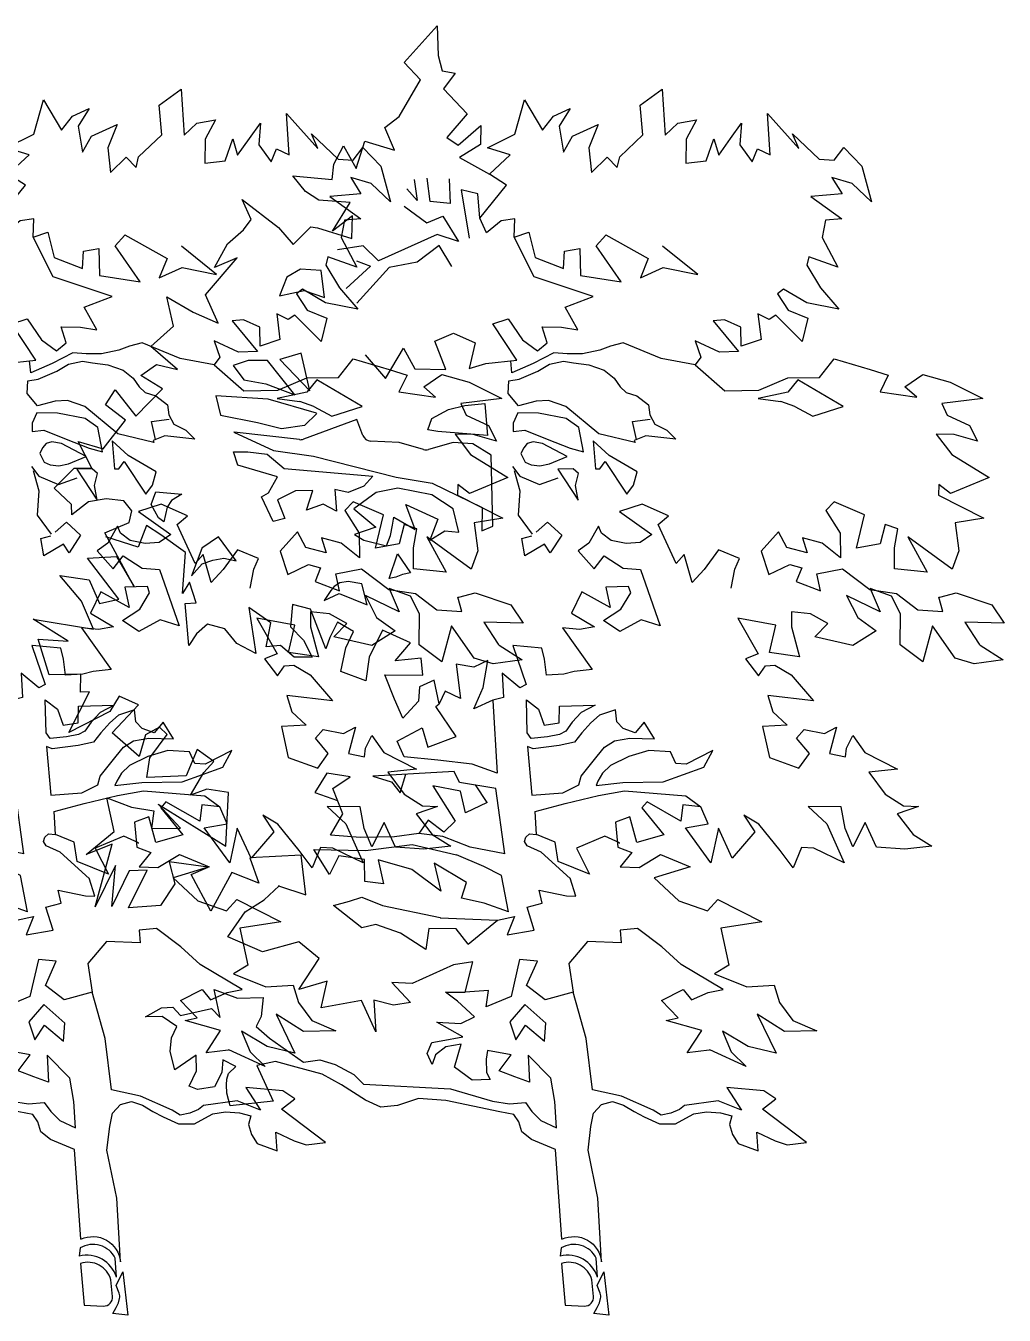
# Model space of a CAD drawing. Header units: millimetres. Extents: x 2055.9 to 2081.9, y 1477.4 to 1509.5.
# Drawn here: x 2059.845 to 2062.97, y 1480.421 to 1484.54 of the extents above; entities that cross this region are included whole.
import ezdxf

# ---------------------------------------------------------------- set-up
doc = ezdxf.new("R2010")
doc.units = ezdxf.units.MM

# ---------------------------------------------------------------- blocks, each defined once
blk = doc.blocks.new('E13')
at = {"color": 62, "true_color": 0xacc205}
for p, q in [((1.6763, 20.3202), (1.674, 20.2511)), ((1.7534, 20.2347), (1.6763, 20.3202)), ((1.674, 20.2511), (1.6645, 20.2158)), ((1.7151, 20.1948), (1.7534, 20.2347)), ((1.7534, 20.2347), (1.7534, 20.2347)), ((1.6645, 20.2158), (1.6348, 20.2097)), ((1.6348, 20.2097), (1.6613, 20.1735)), ((1.1534, 20.1726), (1.1463, 20.0659)), ((1.2047, 20.1354), (1.1534, 20.1726)), ((1.7647, 20.1096), (1.7151, 20.1948)), ((1.1983, 20.0668), (1.2047, 20.1354)), ((1.367, 20.1278), (1.3931, 20.0868)), ((1.4063, 20.1105), (1.367, 20.1278)), ((2.1297, 19.9168), (2.0451, 19.8513)), ((2.1083, 19.8702), (2.1297, 19.9168)), ((2.1262, 19.8461), (2.1083, 19.8702)), ((2.1635, 19.8138), (2.1262, 19.8461)), ((0.7822, 19.8285), (0.7455, 19.7593)), ((2.1934, 19.7584), (2.1635, 19.8138)), ((0.7455, 19.7593), (0.8128, 19.7834)), ((0.8128, 19.7834), (0.8178, 19.7641)), ((2.1412, 19.7806), (2.1934, 19.7584)), ((2.2143, 19.6951), (2.1412, 19.7806)), ((0.8178, 19.7641), (0.7854, 19.7116)), ((0.7854, 19.7116), (0.7429, 19.6618)), ((0.8179, 19.6761), (0.8715, 19.708)), ((0.8858, 19.6974), (0.861, 19.6595)), ((0.8715, 19.708), (0.8858, 19.6974)), ((2.1854, 19.6291), (2.2143, 19.6951)), ((0.7429, 19.6618), (0.8179, 19.6761)), ((0.861, 19.6595), (0.8152, 19.6411)), ((0.8152, 19.6411), (0.8281, 19.5862)), ((0.8281, 19.5862), (0.8896, 19.6479)), ((0.8896, 19.6479), (0.9048, 19.638)), ((0.9048, 19.638), (0.9316, 19.6511)), ((0.9316, 19.6511), (0.924, 19.5911)), ((0.9708, 19.6197), (1.009, 19.6368)), ((1.0353, 19.6348), (0.976, 19.5636)), ((0.9701, 19.5754), (0.9708, 19.6197)), ((0.924, 19.5911), (0.9701, 19.5754)), ((0.7538, 19.5464), (0.6704, 19.5214)), ((0.7884, 19.5029), (0.7538, 19.5464)), ((0.976, 19.5636), (1.0203, 19.5621)), ((1.9925, 19.5597), (2.0417, 19.5445)), ((0.7331, 19.4351), (0.8383, 19.4972)), ((0.7884, 19.5029), (0.7884, 19.5029)), ((0.8614, 19.5022), (0.7884, 19.5029)), ((0.8383, 19.4972), (0.8616, 19.4689)), ((0.9293, 19.4732), (0.8614, 19.5022)), ((2.0687, 19.4523), (2.1906, 19.4601)), ((2.1906, 19.4601), (2.1796, 19.4154)), ((2.3765, 19.4128), (2.3142, 19.4763)), ((2.4247, 19.4743), (2.3765, 19.4128)), ((2.4467, 19.4396), (2.4247, 19.4743)), ((2.4004, 19.4034), (2.4467, 19.4396)), ((2.1796, 19.4154), (2.0938, 19.3984)), ((2.4521, 19.3369), (2.4004, 19.4034)), ((2.0711, 19.3244), (2.0318, 19.2914)), ((2.0473, 19.272), (2.1393, 19.2991)), ((2.0318, 19.2914), (1.8258, 19.2738)), ((2.068, 19.2345), (2.0473, 19.272)), ((1.7676, 19.2453), (1.818, 19.2357)), ((1.9653, 19.2404), (2.0058, 19.2392)), ((2.0058, 19.2392), (2.047, 19.2182)), ((0.6836, 19.1839), (0.7541, 19.2137)), ((0.7541, 19.2137), (0.7734, 19.1941)), ((1.9105, 19.1924), (1.9409, 19.2082)), ((2.047, 19.2182), (2.0304, 19.1748)), ((2.047, 19.2182), (2.047, 19.2182)), ((2.0572, 19.1679), (2.0844, 19.2256)), ((2.0844, 19.2256), (2.068, 19.2345)), ((2.33, 19.2372), (2.2697, 19.2315)), ((2.2697, 19.2315), (2.2933, 19.2172)), ((2.2933, 19.2172), (2.3034, 19.2013)), ((2.3235, 19.177), (2.341, 19.2079)), ((2.341, 19.2079), (2.33, 19.2372)), ((2.3854, 19.1931), (2.4042, 19.2163)), ((2.4042, 19.2163), (2.4451, 19.2208)), ((0.7022, 19.1059), (0.6836, 19.1839)), ((0.7734, 19.1941), (0.7398, 19.1409)), ((2.3034, 19.2013), (2.3114, 19.1674)), ((2.3917, 19.1661), (2.3854, 19.1931)), ((2.0304, 19.1748), (2.0572, 19.1679)), ((2.3114, 19.1674), (2.3235, 19.177)), ((2.3186, 19.1376), (2.3513, 19.1586)), ((2.3513, 19.1586), (2.3713, 19.1089)), ((2.4486, 19.1417), (2.3917, 19.1661)), ((0.7398, 19.1409), (0.7393, 19.0841)), ((0.7393, 19.0841), (0.7816, 19.1177)), ((0.7816, 19.1177), (0.8273, 19.1304)), ((0.8273, 19.1304), (0.817, 19.0952)), ((0.8642, 19.1076), (0.8833, 19.144)), ((0.8833, 19.144), (0.9234, 19.0993)), ((2.1431, 19.0771), (2.1845, 19.1327)), ((2.1845, 19.1327), (2.2233, 19.1059)), ((0.647, 19.1166), (0.7022, 19.1059)), ((0.817, 19.0952), (0.8642, 19.1076)), ((0.9234, 19.0993), (0.906, 19.0448)), ((0.9741, 19.0821), (1.023, 19.1022)), ((1.023, 19.1022), (1.0558, 19.0569)), ((0.7346, 19.0579), (0.6711, 19.0098)), ((0.7943, 19.0466), (0.7346, 19.0579)), ((0.8574, 19.0683), (0.8295, 19.0602)), ((0.8295, 19.0602), (0.8422, 19.0289)), ((0.906, 19.0448), (0.8574, 19.0683)), ((0.9847, 19.0578), (0.9741, 19.0821)), ((0.9935, 19.0135), (0.9847, 19.0578)), ((1.2444, 19.0595), (1.2036, 19.057)), ((2.1974, 19.0787), (2.1723, 19.0833)), ((2.2225, 19.07), (2.1974, 19.0787)), ((1.0558, 19.0569), (1.0838, 19.0264)), ((1.8389, 18.9743), (1.851, 19.0237)), ((1.9707, 18.9642), (2.0122, 18.9753)), ((0.8089, 18.9537), (0.8528, 18.9579)), ((1.9353, 18.8721), (1.9707, 18.9642)), ((1.3854, 18.921), (1.3165, 18.8239)), ((1.7382, 18.8864), (1.803, 18.9156)), ((2.0169, 18.9238), (1.9869, 18.8928)), ((1.9869, 18.8928), (1.9668, 18.8527)), ((0.8346, 18.854), (0.9043, 18.8639)), ((1.4225, 18.8109), (1.4272, 18.8485)), ((1.9668, 18.8527), (2.0085, 18.8533)), ((2.5324, 18.6778), (2.4839, 18.7725)), ((2.4368, 18.7268), (2.5324, 18.6778)), ((0.7106, 18.6711), (0.683, 18.6315)), ((0.7254, 18.6415), (0.7106, 18.6711)), ((0.7489, 18.69), (0.7651, 18.629)), ((0.7762, 18.6755), (0.7489, 18.69)), ((0.8235, 18.6852), (0.7762, 18.6755)), ((0.8417, 18.6648), (0.8235, 18.6852)), ((0.9207, 18.6921), (0.9046, 18.6194)), ((0.7277, 18.6216), (0.7254, 18.6415)), ((0.8117, 18.6292), (0.8417, 18.6648)), ((0.8417, 18.6648), (0.8417, 18.6648)), ((2.2338, 18.6381), (2.2595, 18.5772)), ((0.683, 18.6315), (0.6069, 18.5929)), ((0.7651, 18.629), (0.7277, 18.6216)), ((0.8364, 18.5951), (0.8117, 18.6292)), ((0.9046, 18.6194), (0.8364, 18.5951)), ((0.6069, 18.5929), (0.6738, 18.5859)), ((0.6738, 18.5859), (0.6358, 18.5347)), ((2.2495, 18.5325), (2.2184, 18.5852)), ((2.2595, 18.5772), (2.3512, 18.5731)), ((0.6358, 18.5347), (0.5928, 18.5076)), ((0.6358, 18.5347), (0.6358, 18.5347)), ((2.1609, 18.5384), (2.2116, 18.5459)), ((2.1674, 18.4137), (2.1609, 18.5384)), ((2.2116, 18.5459), (2.2495, 18.5325)), ((0.5928, 18.5076), (0.5578, 18.5057)), ((0.5578, 18.5057), (0.6076, 18.4886)), ((0.6076, 18.4886), (0.5707, 18.4411)), ((0.7282, 18.4548), (0.7377, 18.5052)), ((0.7377, 18.5052), (0.8144, 18.5058)), ((0.7377, 18.5052), (0.7377, 18.5052)), ((0.8144, 18.5058), (0.7707, 18.4656)), ((1.201, 18.5028), (1.1497, 18.4404)), ((2.3245, 18.5116), (2.1674, 18.4137)), ((2.2729, 18.4559), (2.3245, 18.5116)), ((0.6556, 18.4111), (0.6819, 18.4686)), ((0.6819, 18.4686), (0.7106, 18.4125)), ((0.7707, 18.4656), (0.7305, 18.375)), ((0.8797, 18.4034), (0.9288, 18.4649)), ((0.9288, 18.4649), (0.9637, 18.486)), ((0.9637, 18.486), (0.938, 18.4471)), ((0.5707, 18.4411), (0.5269, 18.4141)), ((0.7106, 18.4125), (0.7282, 18.4548)), ((0.938, 18.4471), (0.991, 18.3862)), ((0.991, 18.3862), (1.0231, 18.4558)), ((1.2869, 18.4367), (1.353, 18.4089)), ((0.5269, 18.4141), (0.59, 18.4066)), ((0.59, 18.4066), (0.6556, 18.4111)), ((0.7305, 18.375), (0.8013, 18.4094)), ((0.8013, 18.4094), (0.8299, 18.411)), ((0.8299, 18.411), (0.849, 18.363)), ((0.849, 18.363), (0.8797, 18.4034)), ((1.2565, 18.4114), (1.2242, 18.3987)), ((1.683, 18.3741), (1.6675, 18.309)), ((2.2476, 18.348), (2.2083, 18.3651)), ((1.8515, 18.2237), (1.9169, 18.2756)), ((2.1626, 18.2029), (2.1226, 18.2609)), ((1.6695, 18.2471), (1.5362, 18.2414)), ((1.7615, 18.2117), (1.8189, 18.2319))]:
    blk.add_line(p, q, dxfattribs=at)
at = {"color": 84, "true_color": 0x2aaf18}
for p, q in [((1.6613, 20.1735), (1.6067, 20.1152)), ((1.4736, 20.1481), (1.4314, 20.0774)), ((1.496, 20.0687), (1.4736, 20.1481)), ((0.9092, 20.1163), (0.8358, 20.0347)), ((0.9029, 20.0201), (0.9092, 20.1163)), ((1.4314, 20.0774), (1.4063, 20.1105)), ((1.6067, 20.1152), (1.6537, 20.0604)), ((1.7976, 20.0835), (1.7647, 20.1096)), ((0.9692, 20.0938), (0.973, 20.0443)), ((0.9949, 20.0586), (0.9692, 20.0938)), ((1.074, 20.1018), (1.0979, 20.0564)), ((1.117, 20.0939), (1.074, 20.1018)), ((1.1463, 20.0659), (1.117, 20.0939)), ((1.3025, 20.0911), (1.324, 20.0364)), ((1.3621, 20.0638), (1.3025, 20.0911)), ((1.3931, 20.0868), (1.3828, 20.0262)), ((1.5751, 20.0881), (1.5756, 20.0445)), ((1.6277, 20.0424), (1.5751, 20.0881)), ((1.7757, 20.031), (1.7976, 20.0835)), ((0.8506, 20.0688), (0.7885, 20.0099)), ((0.8358, 20.0347), (0.8506, 20.0688)), ((1.0223, 20.0197), (0.9949, 20.0586)), ((1.0336, 20.0575), (1.0223, 20.0197)), ((1.0516, 20.0061), (1.0336, 20.0575)), ((1.0979, 20.0564), (1.0985, 20.0006)), ((1.2523, 20.0153), (1.1983, 20.0668)), ((1.3828, 20.0262), (1.3621, 20.0638)), ((1.5598, 20.0362), (1.496, 20.0687)), ((1.6537, 20.0604), (1.6277, 20.0424)), ((1.8445, 20.0523), (1.7757, 20.031)), ((1.8642, 19.9883), (1.8445, 20.0523)), ((0.7318, 20.037), (0.6895, 19.994)), ((0.7542, 20.008), (0.7318, 20.037)), ((0.9324, 20.0341), (0.9029, 20.0201)), ((0.9442, 20.0037), (0.9324, 20.0341)), ((0.9729, 20.0432), (0.9442, 20.0037)), ((0.973, 20.0443), (0.9729, 20.0432)), ((1.324, 20.0364), (1.3177, 19.9789)), ((1.5066, 20.0205), (1.5598, 20.0362)), ((1.5551, 19.9751), (1.5066, 20.0205)), ((1.5756, 20.0445), (1.6244, 20.0142)), ((1.8939, 20.0409), (1.8642, 19.9883)), ((1.9162, 19.9986), (1.8939, 20.0409)), ((0.6895, 19.994), (0.6672, 19.9112)), ((0.7885, 20.0099), (0.7542, 20.008)), ((1.0985, 20.0006), (1.0516, 20.0061)), ((1.258, 19.9911), (1.2523, 20.0153)), ((1.2815, 20.015), (1.258, 19.9911)), ((1.3177, 19.9789), (1.2815, 20.015)), ((1.6244, 20.0142), (1.5551, 19.9751)), ((1.9202, 19.9631), (1.9162, 19.9986)), ((0.7121, 19.9533), (0.7595, 19.9678)), ((0.7595, 19.9678), (0.7358, 19.9298)), ((0.7595, 19.9678), (0.7595, 19.9678)), ((1.5153, 19.9497), (1.5551, 19.9751)), ((2.0118, 19.9713), (1.9202, 19.9631)), ((1.9825, 19.9348), (2.0118, 19.9713)), ((0.6672, 19.9112), (0.7121, 19.9533)), ((0.7358, 19.9298), (0.8084, 19.9231)), ((1.5776, 19.8729), (1.5153, 19.9497)), ((1.9515, 19.9153), (1.9825, 19.9348)), ((0.8084, 19.9231), (0.7362, 19.8718)), ((1.8782, 19.9095), (1.9515, 19.9153)), ((1.9194, 19.843), (1.8782, 19.9095)), ((0.7362, 19.8718), (0.7738, 19.8681)), ((0.7738, 19.8681), (0.7822, 19.8285)), ((1.4961, 19.8716), (1.5279, 19.8673)), ((1.4976, 19.8287), (1.4961, 19.8716)), ((1.5279, 19.8673), (1.5618, 19.839)), ((1.8729, 19.8788), (1.9194, 19.843)), ((1.8745, 19.8256), (1.8729, 19.8788)), ((1.4634, 19.8408), (1.4486, 19.7821)), ((1.4976, 19.8287), (1.4634, 19.8408)), ((1.9541, 19.8506), (1.8745, 19.8256)), ((1.9695, 19.8532), (1.9541, 19.8506)), ((2.011, 19.8122), (1.9695, 19.8532)), ((1.9695, 19.8532), (1.9695, 19.8532)), ((2.0451, 19.8513), (2.011, 19.8122)), ((2.0451, 19.8513), (2.0451, 19.8513)), ((0.7822, 19.8285), (0.7822, 19.8285)), ((1.0711, 19.742), (1.1531, 19.8077)), ((1.2848, 19.8347), (1.1858, 19.7795)), ((1.2491, 19.7254), (1.3067, 19.8092)), ((1.2847, 19.8336), (1.2848, 19.8347)), ((1.3067, 19.8092), (1.2847, 19.8336)), ((1.4508, 19.7365), (1.4976, 19.8287)), ((1.1858, 19.7795), (1.2043, 19.7345)), ((1.3449, 19.8025), (1.3431, 19.7401)), ((1.3804, 19.7968), (1.3449, 19.8025)), ((1.383, 19.756), (1.3804, 19.7968)), ((1.4486, 19.7821), (1.383, 19.756)), ((1.1512, 19.7586), (1.0711, 19.742)), ((1.2043, 19.7345), (1.1512, 19.7586)), ((1.9379, 19.6889), (1.9457, 19.7517)), ((1.9457, 19.7517), (1.9941, 19.7547)), ((1.9941, 19.7547), (2.026, 19.736)), ((1.3431, 19.7401), (1.2491, 19.7254)), ((1.3136, 19.6912), (1.4508, 19.7365)), ((1.3431, 19.7401), (1.3431, 19.7401)), ((2.026, 19.736), (2.0424, 19.6923)), ((1.3791, 19.6662), (1.3136, 19.6912)), ((1.9857, 19.705), (1.9379, 19.6889)), ((2.0424, 19.6923), (1.9857, 19.705)), ((2.3048, 19.6901), (2.2434, 19.655)), ((2.2893, 19.6222), (2.3048, 19.6901)), ((1.3493, 19.6135), (1.3791, 19.6662)), ((1.009, 19.6368), (1.0353, 19.6348)), ((1.5115, 19.639), (1.4783, 19.5904)), ((1.4909, 19.5431), (1.5467, 19.6279)), ((1.5467, 19.6279), (1.5115, 19.639)), ((2.2434, 19.655), (2.1854, 19.6291)), ((1.3877, 19.62), (1.3493, 19.6135)), ((1.4324, 19.6204), (1.3877, 19.62)), ((1.4209, 19.5834), (1.4324, 19.6204)), ((1.6387, 19.6057), (1.5877, 19.5831)), ((1.6819, 19.5872), (1.6387, 19.6057)), ((2.3415, 19.5747), (2.2893, 19.6222)), ((1.0203, 19.5621), (1.0772, 19.588)), ((1.0772, 19.588), (1.064, 19.55)), ((1.1558, 19.5468), (1.2439, 19.5837)), ((1.2439, 19.5837), (1.2736, 19.5757)), ((1.4433, 19.5646), (1.4209, 19.5834)), ((1.4783, 19.5904), (1.4433, 19.5646)), ((1.5877, 19.5831), (1.6021, 19.524)), ((1.6561, 19.5218), (1.6819, 19.5872)), ((1.7546, 19.5711), (1.7282, 19.523)), ((1.7966, 19.5008), (1.7546, 19.5711)), ((2.2797, 19.5214), (2.3415, 19.5747)), ((1.064, 19.55), (1.0767, 19.532)), ((1.0767, 19.532), (1.1558, 19.5468)), ((1.2984, 19.5662), (1.3386, 19.5575)), ((1.5632, 19.5357), (1.4909, 19.5431)), ((1.8436, 19.5559), (1.7966, 19.5008)), ((1.9725, 19.4721), (1.9925, 19.5597)), ((2.0417, 19.5445), (1.9725, 19.4721)), ((2.007, 19.4627), (2.0707, 19.5423)), ((2.0707, 19.5423), (2.1154, 19.5427)), ((2.1154, 19.5427), (2.1505, 19.5305)), ((0.5483, 19.5099), (0.4844, 19.4921)), ((0.5897, 19.4813), (0.5483, 19.5099)), ((0.6704, 19.5214), (0.6288, 19.5086)), ((0.6288, 19.5086), (0.6475, 19.4693)), ((1.0767, 19.532), (1.0077, 19.4721)), ((1.6021, 19.524), (1.5632, 19.5357)), ((1.7282, 19.523), (1.6561, 19.5218)), ((2.1505, 19.5305), (2.1252, 19.4973)), ((2.3288, 19.5329), (2.2797, 19.5214)), ((2.3142, 19.4763), (2.3647, 19.5074)), ((2.3647, 19.5074), (2.3288, 19.5329)), ((0.4844, 19.4921), (0.4084, 19.4543)), ((0.5623, 19.4569), (0.5897, 19.4813)), ((1.2512, 19.4808), (1.2369, 19.4678)), ((1.265, 19.5016), (1.2512, 19.4808)), ((2.0741, 19.4879), (2.007, 19.4627)), ((2.1252, 19.4973), (2.0741, 19.4879)), ((0.4084, 19.4543), (0.5041, 19.4424)), ((0.6475, 19.4693), (0.5623, 19.4569)), ((0.8789, 19.4478), (0.8458, 19.436)), ((0.8616, 19.4689), (0.9306, 19.4541)), ((0.9306, 19.4541), (0.8788, 19.4467)), ((0.8788, 19.4467), (0.8789, 19.4478)), ((1.0077, 19.4721), (0.9293, 19.4732)), ((1.2125, 19.4602), (1.1855, 19.4395)), ((1.2369, 19.4678), (1.2125, 19.4602)), ((1.9564, 19.4203), (2.0687, 19.4523)), ((0.5041, 19.4424), (0.4918, 19.4157)), ((0.8034, 19.4127), (0.7331, 19.4351)), ((0.8457, 19.4352), (0.8034, 19.4127)), ((0.8458, 19.436), (0.8457, 19.4352)), ((1.1855, 19.4395), (1.1826, 19.4159)), ((1.9845, 19.3916), (1.9563, 19.4192)), ((0.4396, 19.3913), (0.4208, 19.3548)), ((0.4918, 19.4157), (0.4396, 19.3913)), ((0.4396, 19.3913), (0.4396, 19.3913)), ((1.1707, 19.3941), (1.1431, 19.3802)), ((1.1826, 19.4159), (1.1707, 19.3941)), ((1.2223, 19.4007), (1.1814, 19.4057)), ((1.2129, 19.3586), (1.2223, 19.4007)), ((1.849, 19.3683), (1.8632, 19.4055)), ((1.8632, 19.4055), (1.9867, 19.3595)), ((2.0378, 19.3846), (1.9845, 19.3924)), ((1.9845, 19.3924), (1.9845, 19.3916)), ((2.0938, 19.3984), (2.0378, 19.3846)), ((0.4208, 19.3548), (0.4751, 19.3707)), ((0.4751, 19.3707), (0.5168, 19.3713)), ((0.5168, 19.3713), (0.481, 19.3237)), ((1.1431, 19.3802), (1.1215, 19.3599)), ((1.1215, 19.3599), (1.1913, 19.3671)), ((1.1913, 19.3671), (1.2189, 19.3563)), ((1.2167, 19.3519), (1.3005, 19.372)), ((1.9963, 19.3584), (2.1482, 19.3761)), ((2.149, 19.3761), (2.0566, 19.3331)), ((2.1482, 19.3761), (2.149, 19.3761)), ((1.2189, 19.3563), (1.2167, 19.3519)), ((1.2769, 19.3215), (1.3137, 19.3558)), ((1.3137, 19.3558), (1.3087, 19.2907)), ((2.0566, 19.3331), (1.9639, 19.3201)), ((2.1162, 19.3304), (2.0711, 19.3244)), ((2.1492, 19.3298), (2.1162, 19.3304)), ((2.1393, 19.2991), (2.1492, 19.3298)), ((2.5103, 19.3541), (2.4521, 19.3369)), ((2.479, 19.2921), (2.5103, 19.3541)), ((0.481, 19.3237), (0.3943, 19.2705)), ((1.2115, 19.284), (1.2769, 19.3215)), ((1.2861, 19.3076), (1.2359, 19.2318)), ((1.2981, 19.2907), (1.2861, 19.3076)), ((0.3943, 19.2705), (0.4835, 19.2334)), ((1.2205, 19.2528), (1.2115, 19.284)), ((1.3087, 19.2907), (1.2981, 19.2907)), ((1.3477, 19.2801), (1.3606, 19.2905)), ((1.355, 19.2519), (1.3477, 19.2801)), ((1.3958, 19.2897), (1.3485, 19.2175)), ((1.3606, 19.2905), (1.3958, 19.2897)), ((2.5199, 19.2919), (2.479, 19.2921)), ((2.5664, 19.2456), (2.5199, 19.2919)), ((0.4835, 19.2334), (0.5108, 19.254)), ((0.5108, 19.254), (0.5116, 19.2293)), ((0.5108, 19.254), (0.5108, 19.254)), ((1.2359, 19.2318), (1.2205, 19.2528)), ((1.3485, 19.2175), (1.355, 19.2519)), ((2.5256, 19.2081), (2.5664, 19.2456)), ((0.5116, 19.2293), (0.406, 19.1759)), ((2.4451, 19.2208), (2.4863, 19.2138)), ((2.4863, 19.2138), (2.5249, 19.1835)), ((2.5249, 19.1835), (2.5256, 19.2081)), ((1.5717, 19.2004), (1.5724, 19.1462)), ((0.406, 19.1759), (0.4726, 19.1652)), ((0.4726, 19.1652), (0.4647, 19.1003)), ((1.2942, 19.141), (1.3012, 19.1575)), ((1.3012, 19.1575), (1.3239, 19.1179)), ((1.4201, 19.1664), (1.3871, 19.1367)), ((1.4466, 19.1433), (1.4201, 19.1664)), ((1.5724, 19.1462), (1.5467, 19.1577)), ((0.4795, 19.0574), (0.583, 19.1329)), ((0.583, 19.1329), (0.5377, 19.0503)), ((1.2374, 19.1169), (1.2721, 19.1237)), ((1.2721, 19.1237), (1.2942, 19.141)), ((1.3239, 19.1179), (1.349, 19.1)), ((1.3871, 19.1367), (1.4135, 19.0954)), ((1.4796, 19.1284), (1.4565, 19.135)), ((1.473, 19.0888), (1.4796, 19.1284)), ((2.2613, 19.0965), (2.3186, 19.1376)), ((2.3186, 19.1376), (2.3186, 19.1376)), ((2.3713, 19.1089), (2.446, 19.1325)), ((2.3802, 19.0162), (2.4486, 19.1417)), ((0.4647, 19.1003), (0.4795, 19.0574)), ((0.4647, 19.1003), (0.4647, 19.1003)), ((1.2374, 19.1169), (1.2374, 19.1169)), ((1.2883, 19.0884), (1.2444, 19.0595)), ((1.3117, 19.0582), (1.2883, 19.0884)), ((1.349, 19.1), (1.3117, 19.0582)), ((1.4135, 19.0954), (1.4267, 19.1152)), ((1.4267, 19.1152), (1.473, 19.0888)), ((2.2233, 19.1059), (2.2232, 19.1051)), ((2.2232, 19.1051), (2.2468, 19.0416)), ((2.2684, 19.0012), (2.2613, 19.0965)), ((2.1723, 19.0833), (2.1431, 19.0771)), ((2.2468, 19.0416), (2.2225, 19.07)), ((2.4216, 19.0869), (2.3802, 19.0162)), ((2.416, 18.988), (2.4887, 19.0829)), ((2.4887, 19.0829), (2.4216, 19.0869)), ((2.4887, 19.0829), (2.4887, 19.0829)), ((1.7571, 19.0449), (1.7726, 19.0392)), ((1.7726, 19.0392), (1.7875, 19.0361)), ((1.851, 19.0237), (1.8828, 19.0288)), ((1.8828, 19.0288), (1.9023, 19.0254)), ((2.4849, 19.0328), (2.4607, 18.9778)), ((2.5528, 19.0428), (2.4849, 19.0328)), ((2.5028, 18.9833), (2.5528, 19.0428)), ((0.4704, 19.0024), (0.3879, 18.9746)), ((0.5087, 18.9927), (0.4704, 19.0024)), ((1.2268, 19.0021), (1.2317, 19.0169)), ((1.2496, 18.9644), (1.2268, 19.0021)), ((1.2317, 19.0169), (1.2847, 19.0159)), ((1.2847, 19.0159), (1.2745, 18.9682)), ((1.2745, 18.9682), (1.3399, 19.0049)), ((1.3399, 19.0049), (1.3644, 18.9548)), ((1.9042, 19.0007), (1.8389, 18.9743)), ((1.9023, 19.0254), (1.916, 19.0168)), ((1.939, 18.9847), (1.9042, 19.0007)), ((1.916, 19.0168), (1.9237, 19.0076)), ((1.9237, 19.0076), (1.939, 18.9847)), ((2.2363, 18.979), (2.2514, 19.0272)), ((2.2514, 19.0272), (2.2684, 19.0012)), ((0.3879, 18.9746), (0.359, 18.9321)), ((0.5015, 18.9591), (0.5106, 18.9925)), ((0.5106, 18.9925), (0.5087, 18.9927)), ((2.063, 18.9325), (2.114, 18.9684)), ((2.114, 18.9684), (2.0974, 18.8616)), ((2.2617, 18.9779), (2.2363, 18.979)), ((2.2534, 18.88), (2.2617, 18.9779)), ((2.4607, 18.9778), (2.416, 18.988)), ((2.475, 18.918), (2.5028, 18.9833)), ((0.5595, 18.9633), (0.5015, 18.9591)), ((1.2901, 18.9378), (1.2496, 18.9644)), ((1.2521, 18.9122), (1.2901, 18.9378)), ((1.3644, 18.9548), (1.3109, 18.9237)), ((2.6151, 18.9414), (2.475, 18.918)), ((2.5335, 18.89), (2.6151, 18.9414)), ((0.359, 18.9321), (0.4501, 18.9346)), ((0.4501, 18.9346), (0.4169, 18.8833)), ((0.4732, 18.8506), (0.5255, 18.9261)), ((0.5255, 18.9261), (0.5483, 18.8418)), ((1.3109, 18.9237), (1.3453, 18.9173)), ((1.3453, 18.9173), (1.3854, 18.921)), ((2.0739, 18.8767), (2.063, 18.9325)), ((2.1417, 18.8848), (2.17, 18.9186)), ((2.17, 18.9186), (2.2098, 18.9299)), ((2.2098, 18.9299), (2.2354, 18.9071)), ((0.4148, 18.8805), (0.3611, 18.8467)), ((0.4169, 18.8833), (0.4148, 18.8805)), ((1.433, 18.8738), (1.4998, 18.88)), ((1.5008, 18.8799), (1.4693, 18.7895)), ((1.4998, 18.88), (1.5008, 18.8799)), ((2.0974, 18.8616), (2.1417, 18.8848)), ((2.2354, 18.9071), (2.2534, 18.88)), ((2.2534, 18.88), (2.2534, 18.88)), ((2.6032, 18.8949), (2.5335, 18.89)), ((2.5779, 18.8116), (2.6032, 18.8949)), ((0.4286, 18.8377), (0.4732, 18.8506)), ((1.4272, 18.8485), (1.433, 18.8738)), ((0.3611, 18.8467), (0.4286, 18.8377)), ((1.3165, 18.8239), (1.3579, 18.8197)), ((1.3579, 18.8197), (1.382, 18.8132)), ((1.5588, 18.8452), (1.5909, 18.8295)), ((1.5692, 18.7827), (1.5588, 18.8452)), ((1.382, 18.8132), (1.4225, 18.8109)), ((1.4693, 18.7895), (1.4846, 18.7816)), ((1.4846, 18.7816), (1.5251, 18.8155)), ((1.5251, 18.8155), (1.5219, 18.7589)), ((1.5251, 18.8155), (1.5251, 18.8155)), ((2.5047, 18.7717), (2.5041, 18.8134)), ((2.5041, 18.8134), (2.5779, 18.8116)), ((1.5219, 18.7589), (1.5469, 18.7532)), ((1.5911, 18.7328), (1.5692, 18.7827)), ((2.3706, 18.7422), (2.415, 18.7626)), ((2.415, 18.7626), (2.4368, 18.7268)), ((2.415, 18.7626), (2.415, 18.7626)), ((2.4839, 18.7725), (2.5047, 18.7717)), ((1.2588, 18.703), (1.262, 18.7304)), ((1.3924, 18.7393), (1.3091, 18.7411)), ((1.3932, 18.7006), (1.3924, 18.7393)), ((1.441, 18.7318), (1.4279, 18.6949)), ((1.4692, 18.7535), (1.441, 18.7318)), ((1.5469, 18.7532), (1.5911, 18.7328)), ((2.4311, 18.6769), (2.3706, 18.7422)), ((1.1716, 18.6634), (1.1954, 18.7022)), ((1.1954, 18.7022), (1.2162, 18.677)), ((1.1954, 18.7022), (1.1954, 18.7022)), ((1.2443, 18.6871), (1.2588, 18.703)), ((1.4279, 18.6949), (1.3932, 18.7006)), ((0.863, 18.6946), (0.9207, 18.6921)), ((1.2162, 18.677), (1.2443, 18.6871)), ((1.698, 18.644), (1.6325, 18.6687)), ((1.7109, 18.6884), (1.698, 18.644)), ((1.7691, 18.6575), (1.7109, 18.6884)), ((2.3039, 18.6734), (2.3212, 18.6902)), ((2.3441, 18.6191), (2.3039, 18.6734)), ((2.3212, 18.6902), (2.3539, 18.6725)), ((2.3212, 18.6902), (2.3212, 18.6902)), ((2.3539, 18.6725), (2.369, 18.6218)), ((2.369, 18.6218), (2.4311, 18.6769)), ((1.7531, 18.6216), (1.7691, 18.6575)), ((2.1949, 18.6105), (2.2338, 18.6381)), ((1.0566, 18.5972), (1.0358, 18.6359)), ((1.0358, 18.6359), (1.0978, 18.6046)), ((1.1217, 18.6055), (1.1341, 18.633)), ((2.2184, 18.5852), (2.1949, 18.6105)), ((2.3512, 18.5731), (2.3441, 18.6191)), ((1.0978, 18.6046), (1.1217, 18.6055)), ((1.7627, 18.5375), (1.749, 18.5813)), ((1.8784, 18.5752), (1.9329, 18.5832)), ((1.9329, 18.5832), (1.9609, 18.5386)), ((1.5601, 18.5151), (1.5871, 18.5566)), ((1.622, 18.5418), (1.6862, 18.5539)), ((1.6862, 18.5539), (1.6344, 18.4715)), ((1.7828, 18.5636), (1.7627, 18.5375)), ((1.8255, 18.5763), (1.7836, 18.5635)), ((1.9188, 18.5475), (1.8784, 18.5752)), ((1.0989, 18.5306), (1.0637, 18.5049)), ((1.6105, 18.4915), (1.622, 18.5418)), ((1.8954, 18.4886), (1.9188, 18.5475)), ((1.9609, 18.5386), (1.9083, 18.5199)), ((2.4442, 18.5262), (2.3865, 18.5041)), ((2.4269, 18.448), (2.4442, 18.5262)), ((1.0465, 18.4653), (1.0637, 18.5049)), ((1.0637, 18.5049), (1.1057, 18.5101)), ((1.1057, 18.5101), (1.1104, 18.4718)), ((1.1104, 18.4718), (1.1888, 18.517)), ((1.1888, 18.517), (1.201, 18.5028)), ((1.5601, 18.5151), (1.6105, 18.4915)), ((1.9238, 18.4391), (1.8954, 18.4886)), ((2.3245, 18.5116), (2.3245, 18.5116)), ((2.3865, 18.5041), (2.3347, 18.4956)), ((2.3347, 18.4956), (2.3402, 18.4546)), ((1.0998, 18.4567), (1.0465, 18.4653)), ((1.2127, 18.4223), (1.2286, 18.4817)), ((1.2286, 18.4817), (1.2618, 18.4697)), ((1.2618, 18.4697), (1.2565, 18.4114)), ((1.6344, 18.4715), (1.6609, 18.4459)), ((1.6609, 18.4459), (1.6972, 18.4743)), ((1.6972, 18.4743), (1.7186, 18.4434)), ((1.0231, 18.4558), (1.0404, 18.3748)), ((1.0404, 18.3748), (1.0998, 18.4567)), ((1.1497, 18.4404), (1.2127, 18.4223)), ((1.2524, 18.4212), (1.2869, 18.4367)), ((1.4023, 18.423), (1.4453, 18.4405)), ((1.4617, 18.4422), (1.4453, 18.4405)), ((1.4706, 18.4348), (1.4617, 18.4422)), ((1.4735, 18.4243), (1.4706, 18.4348)), ((2.3402, 18.4546), (2.2729, 18.4559)), ((2.4918, 18.3945), (2.4269, 18.448)), ((1.2242, 18.3987), (1.2511, 18.3655)), ((1.2524, 18.4203), (1.2524, 18.4212)), ((1.353, 18.4089), (1.3227, 18.3486)), ((1.3674, 18.3385), (1.4346, 18.3996)), ((1.395, 18.378), (1.4023, 18.423)), ((1.4346, 18.3996), (1.4671, 18.4142)), ((1.4671, 18.4142), (1.4735, 18.4243)), ((1.9263, 18.3479), (1.9629, 18.4058)), ((2.4711, 18.2729), (2.4311, 18.4181)), ((2.4311, 18.4181), (2.4918, 18.3945)), ((1.1575, 18.3943), (1.0882, 18.3655)), ((1.2074, 18.364), (1.1575, 18.3943)), ((1.3227, 18.3486), (1.395, 18.378)), ((1.6084, 18.3295), (1.683, 18.3741)), ((1.735, 18.3596), (1.8133, 18.382)), ((1.8133, 18.382), (1.8014, 18.3261)), ((1.8446, 18.3314), (1.8455, 18.3825)), ((1.8455, 18.3825), (1.905, 18.3913)), ((1.905, 18.3913), (1.9263, 18.3479)), ((1.9814, 18.3009), (1.9923, 18.393)), ((1.9923, 18.393), (2.1114, 18.3868)), ((2.1114, 18.3868), (2.0907, 18.3278)), ((2.2083, 18.3651), (2.2991, 18.3771)), ((2.2991, 18.3771), (2.2857, 18.3261)), ((2.4235, 18.3686), (2.4711, 18.2729)), ((2.4325, 18.2732), (2.4235, 18.3686)), ((1.0882, 18.3655), (1.1723, 18.3401)), ((1.2511, 18.3655), (1.2074, 18.364)), ((1.6675, 18.309), (1.735, 18.3596)), ((2.0907, 18.3278), (2.1532, 18.3522)), ((2.1532, 18.3522), (2.2023, 18.2624)), ((2.2023, 18.2624), (2.2476, 18.348)), ((2.3933, 18.2705), (2.3499, 18.358)), ((2.3499, 18.358), (2.3923, 18.3567)), ((2.3923, 18.3567), (2.4325, 18.2732)), ((1.4392, 18.3113), (1.3756, 18.298)), ((1.4323, 18.2815), (1.4392, 18.3113)), ((1.6199, 18.2926), (1.6084, 18.3295)), ((1.8014, 18.3261), (1.8446, 18.3314)), ((2.0447, 18.3218), (1.9814, 18.3009)), ((2.0437, 18.3219), (2.0447, 18.3218)), ((2.0782, 18.2889), (2.0437, 18.3219)), ((2.2857, 18.3261), (2.319, 18.2762)), ((1.4676, 18.272), (1.4323, 18.2815)), ((1.5103, 18.2612), (1.5668, 18.2815)), ((1.5668, 18.2815), (1.6199, 18.2926)), ((1.8513, 18.2949), (1.8033, 18.2759)), ((1.8798, 18.286), (1.8513, 18.2949)), ((1.9169, 18.2756), (1.8798, 18.286)), ((2.1226, 18.2609), (2.0782, 18.2889)), ((1.451, 18.2184), (1.4676, 18.272)), ((1.497, 18.25), (1.5138, 18.2079)), ((1.5362, 18.2414), (1.497, 18.25)), ((1.8033, 18.2759), (1.6696, 18.2482)), ((2.319, 18.2762), (2.3933, 18.2705)), ((1.6042, 18.1858), (1.5362, 18.2414)), ((1.6042, 18.1858), (1.6324, 18.2215)), ((1.6324, 18.2215), (1.696, 18.2224)), ((1.6696, 18.2482), (1.6695, 18.2471)), ((1.696, 18.2224), (1.7026, 18.1737)), ((1.8189, 18.2319), (1.8515, 18.2237)), ((1.5138, 18.2079), (1.451, 18.2184)), ((1.7026, 18.1737), (1.7615, 18.2117)), ((1.9503, 18.1528), (1.9977, 18.1917)), ((1.9977, 18.1917), (2.0822, 18.1682)), ((2.0822, 18.1682), (2.1626, 18.2029)), ((1.1095, 18.1384), (1.1543, 18.1796)), ((0.9987, 18.1374), (1.032, 18.1167)), ((1.0122, 18.0803), (1.1095, 18.1384)), ((1.3704, 18.1412), (1.3604, 18.0745)), ((1.4436, 18.1461), (1.4848, 18.1505)), ((1.4688, 18.09), (1.4436, 18.1461)), ((1.4848, 18.1505), (1.5048, 18.0645)), ((1.5935, 18.1449), (1.6384, 18.1377)), ((1.6116, 18.0742), (1.5935, 18.1449)), ((1.6384, 18.1377), (1.7344, 18.0943)), ((1.9979, 18.0807), (1.9503, 18.1528)), ((1.032, 18.1167), (0.9566, 18.0865)), ((1.9319, 18.1001), (1.9979, 18.0807)), ((1.9462, 18.0384), (1.9319, 18.1001)), ((0.8936, 18.0905), (0.8811, 18.0506)), ((0.9566, 18.0865), (0.8936, 18.0905)), ((1.0469, 18.0739), (1.0122, 18.0803)), ((1.0854, 18.0568), (1.0469, 18.0739)), ((1.1051, 18.0808), (1.0854, 18.0568)), ((1.1554, 18.0553), (1.1051, 18.0808)), ((1.3604, 18.0745), (1.4254, 18.0563)), ((1.4254, 18.0563), (1.4688, 18.09)), ((1.557, 18.0784), (1.6116, 18.0742)), ((1.5627, 18.0401), (1.557, 18.0784)), ((1.6571, 18.0745), (1.6116, 18.0742)), ((1.629, 18.0532), (1.6571, 18.0745)), ((1.7344, 18.0943), (1.782, 18.0972)), ((1.782, 18.0972), (1.7387, 18.0504)), ((2.1941, 18.0808), (2.1403, 18.0603)), ((2.1805, 18.0156), (2.1941, 18.0808)), ((0.8811, 18.0506), (0.8503, 18.0085)), ((1.1163, 18.0147), (1.1554, 18.0553)), ((1.5048, 18.0645), (1.5627, 18.0401)), ((1.5894, 18.0172), (1.629, 18.0532)), ((1.7387, 18.0504), (1.778, 18.0445)), ((1.778, 18.0445), (1.8235, 18.0561)), ((1.8235, 18.0561), (1.8187, 17.9826)), ((1.8187, 17.9826), (1.8519, 18.055)), ((1.8519, 18.055), (1.9462, 18.0384)), ((2.1403, 18.0603), (2.0806, 18.0622)), ((2.0806, 18.0622), (2.0851, 18.0182)), ((2.2903, 18.0394), (2.2728, 18.0199)), ((2.3168, 18.0384), (2.2903, 18.0394)), ((0.8692, 17.9832), (0.9328, 18.023)), ((0.9328, 18.023), (0.8891, 17.9325)), ((1.1163, 18.0147), (1.1163, 18.0147)), ((1.1443, 18.0088), (1.1163, 18.0147)), ((1.6212, 18.0015), (1.5894, 18.0172)), ((2.0851, 18.0182), (2.0966, 17.9946)), ((2.201, 18.0367), (2.1805, 18.0156)), ((2.2728, 18.0199), (2.201, 18.0367)), ((2.2812, 17.9946), (2.3152, 18.0177)), ((2.3152, 18.0177), (2.3541, 18.0174)), ((2.3541, 18.0174), (2.3168, 18.0384)), ((0.8503, 18.0085), (0.7945, 17.9844)), ((0.7945, 17.9844), (0.8692, 17.9832)), ((0.9537, 17.9484), (1.0135, 17.9836)), ((1.0135, 17.9836), (0.9936, 17.9358)), ((1.0618, 17.9856), (1.1443, 18.0088)), ((1.0957, 17.9337), (1.0618, 17.9856)), ((1.617, 17.9707), (1.6775, 18.0048)), ((1.6775, 18.0048), (1.6212, 18.0015)), ((2.0966, 17.9946), (2.0658, 17.9675)), ((2.2935, 17.9682), (2.2812, 17.9946)), ((1.6674, 17.9611), (1.617, 17.9707)), ((1.6205, 17.9534), (1.6561, 17.9477)), ((1.6362, 17.8999), (1.6205, 17.9534)), ((1.689, 17.9576), (1.6674, 17.9611)), ((1.6993, 17.9322), (1.689, 17.9576)), ((2.2968, 17.9365), (2.2935, 17.9682)), ((0.8891, 17.9325), (0.9537, 17.9484)), ((0.9537, 17.9484), (0.9537, 17.9484)), ((0.9587, 17.9017), (1.0432, 17.9407)), ((0.9936, 17.9358), (0.9587, 17.9017)), ((1.0432, 17.9407), (1.0442, 17.9395)), ((1.0442, 17.9395), (1.0957, 17.9337)), ((1.4648, 17.9282), (1.4619, 17.8651)), ((1.5047, 17.9289), (1.5596, 17.9391)), ((1.5324, 17.8919), (1.5047, 17.9289)), ((1.5596, 17.9391), (1.5629, 17.9188)), ((1.6561, 17.9477), (1.6801, 17.9288)), ((1.6801, 17.9288), (1.6878, 17.9065)), ((1.6878, 17.9065), (1.6993, 17.9322)), ((2.2354, 17.892), (2.2363, 17.9279)), ((2.2363, 17.9279), (2.2859, 17.8938)), ((2.2859, 17.8938), (2.2968, 17.9365)), ((1.4961, 17.8776), (1.5324, 17.8919)), ((1.5629, 17.9188), (1.5614, 17.8878)), ((1.5952, 17.87), (1.6362, 17.8999)), ((2.0522, 17.9136), (2.0953, 17.9038)), ((2.0953, 17.9038), (2.0576, 17.8214)), ((2.1444, 17.9019), (2.1741, 17.9175)), ((2.161, 17.8855), (2.1444, 17.9019)), ((2.1741, 17.9175), (2.1764, 17.8881)), ((2.2527, 17.8557), (2.2354, 17.892)), ((1.4619, 17.8651), (1.4961, 17.8776)), ((1.5614, 17.8878), (1.5536, 17.8713)), ((1.5536, 17.8713), (1.5952, 17.87)), ((2.1649, 17.8719), (2.161, 17.8855)), ((2.1658, 17.8594), (2.1649, 17.8719)), ((2.1651, 17.8397), (2.1658, 17.8594)), ((2.1764, 17.8881), (2.1939, 17.8545)), ((0.8894, 17.8263), (0.9173, 17.845)), ((0.9173, 17.845), (1.0035, 17.8528)), ((1.0035, 17.8528), (0.9691, 17.8005)), ((2.1572, 17.81), (2.1651, 17.8397)), ((2.1939, 17.8545), (2.2332, 17.8486)), ((2.2332, 17.8486), (2.2527, 17.8557)), ((0.8183, 17.7248), (0.9208, 17.8023)), ((0.9208, 17.8023), (0.8894, 17.8263)), ((2.0576, 17.8214), (2.1572, 17.81)), ((0.9917, 17.7874), (0.9969, 17.7669)), ((0.9338, 17.749), (0.8914, 17.7287)), ((0.9305, 17.7057), (0.9338, 17.749)), ((0.9903, 17.7439), (0.9773, 17.723)), ((0.9969, 17.7669), (0.9903, 17.7439)), ((0.9969, 17.7669), (0.9969, 17.7669)), ((0.8633, 17.7195), (0.8183, 17.7248)), ((0.8914, 17.7287), (0.8633, 17.7195)), ((0.9773, 17.723), (0.9305, 17.7057)), ((0.9773, 17.723), (0.9773, 17.723)), ((0.9305, 17.7057), (0.9305, 17.7057))]:
    blk.add_line(p, q, dxfattribs=at)
at = {"color": 45, "true_color": 0xba8d4a}
for p, q in [((1.6482, 19.9642), (1.6458, 19.9075)), ((1.6927, 19.9115), (1.6995, 19.9659)), ((1.7296, 19.9626), (1.7231, 19.9138)), ((1.7231, 19.9138), (1.7469, 19.9415)), ((1.7533, 19.9012), (1.7003, 19.8625)), ((1.6763, 19.8351), (1.8129, 19.7743)), ((1.8129, 19.7743), (1.8486, 19.8086)), ((1.8486, 19.8086), (1.9077, 19.7992)), ((1.7878, 19.7581), (1.863, 19.6757)), ((1.8641, 19.7741), (1.8309, 19.7615)), ((1.8309, 19.7615), (1.8876, 19.7098)), ((1.2736, 19.5757), (1.2984, 19.5662)), ((1.2883, 19.5196), (1.265, 19.5016)), ((1.3242, 19.532), (1.2883, 19.5196)), ((1.3005, 19.372), (1.3774, 19.4351)), ((1.689, 19.4075), (1.65, 19.4286)), ((1.6984, 19.3813), (1.689, 19.4075)), ((1.3363, 19.3302), (1.3471, 19.3863)), ((1.4209, 19.3598), (1.3673, 19.3384)), ((1.5598, 19.3681), (1.6745, 19.3775)), ((1.6745, 19.3775), (1.6984, 19.3813)), ((1.3673, 19.3384), (1.3363, 19.3302)), ((1.3742, 19.319), (1.4315, 19.3495)), ((1.7643, 19.3516), (1.8309, 19.3551)), ((1.4157, 19.3025), (1.3742, 19.319)), ((1.4381, 19.2978), (1.4157, 19.3025)), ((1.4389, 19.2545), (1.3954, 19.2696)), ((1.4842, 19.2733), (1.4389, 19.2545)), ((1.5012, 19.296), (1.4842, 19.2733)), ((1.4974, 19.2865), (1.4842, 19.2394)), ((1.4842, 19.2394), (1.488, 19.1827)), ((1.488, 19.1827), (1.4555, 19.1387)), ((1.262, 18.7304), (1.299, 18.7181)), ((1.3091, 18.7411), (1.3419, 18.7243)), ((1.299, 18.7181), (1.3193, 18.7003)), ((1.3193, 18.7003), (1.3402, 18.677)), ((1.3419, 18.7243), (1.363, 18.7018)), ((1.2286, 18.6647), (1.1716, 18.6634)), ((1.2641, 18.6582), (1.2286, 18.6647)), ((1.1341, 18.633), (1.1847, 18.6359)), ((1.1847, 18.6359), (1.231, 18.6218)), ((1.1515, 18.5634), (1.0566, 18.5972)), ((1.6368, 18.5869), (1.8255, 18.5763)), ((1.2409, 18.5425), (1.0989, 18.5306)), ((1.7757, 18.4353), (1.8543, 18.4338)), ((1.8543, 18.4338), (1.9238, 18.4391)), ((1.9629, 18.4058), (1.8426, 18.4036)), ((2.0658, 17.9675), (1.9869, 17.9121)), ((1.9438, 17.884), (2.0038, 17.9002)), ((1.9869, 17.9121), (1.9493, 17.9168)), ((2.0038, 17.9002), (2.0522, 17.9136)), ((0.9691, 17.8005), (1.0238, 17.8217)), ((1.0238, 17.8217), (1.1015, 17.8112)), ((1.3988, 17.7589), (1.4027, 17.8203)), ((1.0179, 17.7937), (0.9917, 17.7874)), ((1.0503, 17.7961), (1.0179, 17.7937)), ((1.0803, 17.792), (1.0503, 17.7961)), ((1.0985, 17.7819), (1.0803, 17.792)), ((1.3195, 17.7623), (1.3134, 17.7931)), ((1.4353, 17.7762), (1.3988, 17.7589)), ((1.4796, 17.75), (1.4863, 17.7731)), ((1.3259, 17.7076), (1.3195, 17.7623)), ((1.4574, 17.7317), (1.4796, 17.75)), ((1.4017, 17.7086), (1.4574, 17.7317)), ((1.3029, 17.5957), (1.3259, 17.7076)), ((1.3866, 17.5002), (1.4017, 17.7086)), ((1.2946, 17.4475), (1.3029, 17.5957)), ((1.2946, 17.4475), (1.2946, 17.4475))]:
    blk.add_line(p, q, dxfattribs=at)
at = {"color": 47, "true_color": 0x8d6a35}
for p, q in [((1.5776, 19.8729), (1.582, 19.9295)), ((1.582, 19.9295), (1.6206, 19.9387)), ((1.6206, 19.9387), (1.6017, 19.8264)), ((1.6458, 19.9075), (1.6927, 19.9115)), ((1.5618, 19.839), (1.5776, 19.8729)), ((1.6633, 19.8778), (1.6266, 19.8189)), ((1.7003, 19.8625), (1.6633, 19.8778)), ((1.6266, 19.8189), (1.6763, 19.8351)), ((1.6421, 19.7608), (1.6716, 19.8097)), ((1.6716, 19.8097), (1.7225, 19.7706)), ((1.7225, 19.7706), (1.7878, 19.7581)), ((1.3386, 19.5575), (1.3746, 19.5577)), ((1.3828, 19.5408), (1.3597, 19.5369)), ((1.3746, 19.5577), (1.4051, 19.56)), ((1.4152, 19.5337), (1.3828, 19.5408)), ((1.4051, 19.56), (1.4533, 19.5354)), ((1.5028, 19.5138), (1.5056, 19.5416)), ((1.3597, 19.5369), (1.3242, 19.532)), ((1.4424, 19.5173), (1.4152, 19.5337)), ((1.4857, 19.4988), (1.4424, 19.5173)), ((1.4533, 19.5354), (1.5028, 19.5138)), ((1.51, 19.4951), (1.4857, 19.4988)), ((1.5116, 19.4657), (1.51, 19.4951)), ((1.3774, 19.4351), (1.4174, 19.4491)), ((1.4174, 19.4491), (1.4466, 19.448)), ((1.4466, 19.448), (1.4874, 19.4372)), ((1.4874, 19.4372), (1.5116, 19.4657)), ((1.3764, 19.4079), (1.4406, 19.42)), ((1.4406, 19.42), (1.4892, 19.4209)), ((1.4892, 19.4209), (1.4995, 19.3965)), ((1.5655, 19.4416), (1.5598, 19.3681)), ((1.5656, 19.4426), (1.5655, 19.4416)), ((1.6118, 19.438), (1.5656, 19.4426)), ((1.65, 19.4286), (1.6118, 19.438)), ((1.3471, 19.3863), (1.3764, 19.4079)), ((1.4995, 19.3965), (1.4999, 19.3776)), ((1.4728, 19.3804), (1.4209, 19.3598)), ((1.4999, 19.3776), (1.4728, 19.3804)), ((1.4315, 19.3495), (1.4537, 19.3535)), ((1.4537, 19.3535), (1.4675, 19.3497)), ((1.4675, 19.3497), (1.4754, 19.3396)), ((1.4754, 19.3396), (1.4819, 19.3259)), ((1.5507, 19.3225), (1.5935, 19.3485)), ((1.5935, 19.3485), (1.6393, 19.3517)), ((1.6393, 19.3517), (1.6966, 19.3353)), ((1.708, 19.3353), (1.7643, 19.3516)), ((1.458, 19.3001), (1.4381, 19.2978)), ((1.4717, 19.3058), (1.458, 19.3001)), ((1.4819, 19.3259), (1.4717, 19.3058)), ((1.5467, 19.1577), (1.5507, 19.3225)), ((1.4672, 18.6768), (1.4692, 18.7535)), ((1.5468, 18.7522), (1.5369, 18.5832)), ((1.363, 18.7018), (1.3776, 18.6807)), ((1.3402, 18.677), (1.3575, 18.6557)), ((1.3776, 18.6807), (1.3922, 18.673)), ((1.3922, 18.673), (1.4202, 18.6679)), ((1.4578, 18.6642), (1.4672, 18.6768)), ((1.2876, 18.644), (1.2641, 18.6582)), ((1.3049, 18.6229), (1.2876, 18.644)), ((1.3575, 18.6557), (1.3929, 18.6473)), ((1.3929, 18.6473), (1.453, 18.64)), ((1.4202, 18.6679), (1.4578, 18.6642)), ((1.453, 18.64), (1.4666, 18.6454)), ((1.4666, 18.6454), (1.4561, 18.5325)), ((1.231, 18.6218), (1.2738, 18.6014)), ((1.3229, 18.5996), (1.3049, 18.6229)), ((1.5953, 18.6044), (1.6748, 18.6135)), ((1.6748, 18.6135), (1.7531, 18.6216)), ((1.2738, 18.6014), (1.2924, 18.583)), ((1.2924, 18.583), (1.3032, 18.5651)), ((1.342, 18.5764), (1.3229, 18.5996)), ((1.5369, 18.5832), (1.5953, 18.6044)), ((1.6243, 18.5613), (1.6368, 18.5869)), ((1.2453, 18.5619), (1.1515, 18.5634)), ((1.3073, 18.5545), (1.2453, 18.5619)), ((1.3032, 18.5651), (1.3073, 18.5545)), ((1.3073, 18.5545), (1.3073, 18.5545)), ((1.3472, 18.556), (1.342, 18.5764)), ((1.3845, 18.538), (1.3472, 18.556)), ((1.5399, 18.548), (1.6243, 18.5613)), ((1.3017, 18.5311), (1.2409, 18.5425)), ((1.3788, 18.513), (1.3017, 18.5311)), ((1.4561, 18.5325), (1.3845, 18.538)), ((1.5188, 18.3962), (1.5399, 18.548)), ((1.4486, 18.4944), (1.3788, 18.513)), ((1.4453, 18.4405), (1.4486, 18.4944)), ((1.5995, 18.4116), (1.6631, 18.4363)), ((1.6631, 18.4363), (1.7186, 18.4434)), ((1.7186, 18.4434), (1.7757, 18.4353)), ((1.5188, 18.3962), (1.5995, 18.4116)), ((1.7345, 18.4176), (1.6314, 18.3932)), ((1.8426, 18.4036), (1.7345, 18.4176)), ((1.5677, 18.3667), (1.6314, 18.3932)), ((1.5103, 18.2612), (1.5271, 18.3452)), ((1.5271, 18.3452), (1.5677, 18.3667)), ((1.3305, 17.9669), (1.3604, 18.0745)), ((1.4242, 18.0025), (1.473, 18.0461)), ((1.473, 18.0461), (1.5078, 18.0056)), ((1.4267, 17.9606), (1.4242, 18.0025)), ((1.4712, 17.9978), (1.4267, 17.9606)), ((1.4933, 17.9639), (1.4712, 17.9978)), ((1.5078, 18.0056), (1.4933, 17.9639)), ((1.3157, 17.8478), (1.3305, 17.9669)), ((1.4125, 17.8745), (1.4648, 17.9282)), ((1.9133, 17.9063), (1.8699, 17.8831)), ((1.9493, 17.9168), (1.9133, 17.9063)), ((1.4027, 17.8203), (1.4125, 17.8745)), ((1.8473, 17.861), (1.6456, 17.8499)), ((1.8426, 17.8235), (1.8983, 17.859)), ((1.8699, 17.8831), (1.8473, 17.861)), ((1.8983, 17.859), (1.9438, 17.884)), ((1.1746, 17.7999), (1.2483, 17.833)), ((1.2483, 17.833), (1.3157, 17.8478)), ((1.6456, 17.8499), (1.5479, 17.8214)), ((1.1015, 17.8112), (1.1132, 17.8016)), ((1.1132, 17.8016), (1.1335, 17.7936)), ((1.1559, 17.7889), (1.1746, 17.7999)), ((1.2437, 17.8117), (1.219, 17.7973)), ((1.269, 17.82), (1.2437, 17.8117)), ((1.2942, 17.8135), (1.269, 17.82)), ((1.3134, 17.7931), (1.2942, 17.8135)), ((1.4715, 17.8178), (1.4567, 17.7973)), ((1.5084, 17.815), (1.4715, 17.8178)), ((1.5479, 17.8214), (1.5084, 17.815)), ((1.5308, 17.7962), (1.656, 17.8226)), ((1.656, 17.8226), (1.7197, 17.8272)), ((1.7197, 17.8272), (1.7688, 17.8113)), ((1.7688, 17.8113), (1.8072, 17.8072)), ((1.8072, 17.8072), (1.8426, 17.8235)), ((1.1229, 17.7687), (1.0985, 17.7819)), ((1.1335, 17.7936), (1.1559, 17.7889)), ((1.1953, 17.7848), (1.16, 17.7688)), ((1.219, 17.7973), (1.1953, 17.7848)), ((1.4567, 17.7973), (1.4353, 17.7762)), ((1.4863, 17.7731), (1.4979, 17.7903)), ((1.4979, 17.7903), (1.5308, 17.7962)), ((1.16, 17.7688), (1.1229, 17.7687)), ((1.388, 17.4801), (1.3904, 17.461)), ((1.304, 17.4118), (1.3066, 17.456)), ((1.3872, 17.4442), (1.3792, 17.3469)), ((1.289, 17.4245), (1.2775, 17.3237)), ((1.3043, 17.3929), (1.289, 17.4245)), ((1.2975, 17.3751), (1.3043, 17.3929)), ((1.313, 17.3675), (1.3169, 17.406)), ((1.2995, 17.3523), (1.2968, 17.3625)), ((1.3044, 17.3417), (1.2995, 17.3523)), ((1.2775, 17.3237), (1.312, 17.3278)), ((1.312, 17.3278), (1.3044, 17.3417)), ((1.3792, 17.3469), (1.3344, 17.345))]:
    blk.add_line(p, q, dxfattribs=at)
at = {"color": 97, "true_color": 0x25742c}
for p, q in [((1.9639, 19.3201), (1.7715, 19.2715)), ((1.7715, 19.2715), (1.6881, 19.257)), ((1.8258, 19.2738), (1.8467, 19.2506)), ((1.6881, 19.257), (1.5717, 19.2004)), ((1.6887, 19.2302), (1.7676, 19.2453)), ((1.8467, 19.2506), (1.8835, 19.2353)), ((1.8835, 19.2353), (1.9143, 19.2424)), ((1.9143, 19.2424), (1.9105, 19.1924)), ((1.9143, 19.2424), (1.9143, 19.2424)), ((1.9797, 19.1947), (1.9653, 19.2404)), ((1.1392, 19.1813), (1.2001, 19.2088)), ((1.2001, 19.2088), (1.2526, 19.1916)), ((1.6389, 19.198), (1.6887, 19.2302)), ((1.7495, 19.2077), (1.6749, 19.1736)), ((1.7272, 19.1496), (1.7495, 19.2077)), ((1.818, 19.2357), (1.87, 19.1974)), ((1.9409, 19.2082), (1.9797, 19.1947)), ((1.1632, 19.1616), (1.1392, 19.1813)), ((1.2526, 19.1916), (1.1776, 19.1377)), ((1.6263, 19.1432), (1.6389, 19.198)), ((1.7767, 19.178), (1.7272, 19.1496)), ((1.78, 19.1599), (1.7767, 19.178)), ((1.87, 19.1974), (1.8186, 19.155)), ((0.6061, 19.1512), (0.6353, 19.1611)), ((0.6141, 19.107), (0.6061, 19.1512)), ((0.6353, 19.1611), (0.647, 19.1166)), ((1.1213, 19.0709), (1.1632, 19.1616)), ((1.6749, 19.1736), (1.6931, 19.1248)), ((1.7849, 19.1357), (1.78, 19.1599)), ((1.8186, 19.155), (1.8684, 19.1379)), ((1.1776, 19.1377), (1.2046, 19.1194)), ((1.2046, 19.1194), (1.2374, 19.1169)), ((1.6587, 19.1464), (1.6263, 19.1432)), ((1.6931, 19.1248), (1.6587, 19.1464)), ((1.7944, 19.1114), (1.7849, 19.1357)), ((1.8466, 19.1245), (1.7944, 19.1114)), ((1.8684, 19.1379), (1.8466, 19.1245)), ((0.6141, 19.107), (0.6141, 19.107)), ((0.6141, 19.0585), (0.6141, 19.107)), ((1.0838, 19.0264), (1.1028, 19.0912)), ((1.1028, 19.0912), (1.1213, 19.0709)), ((1.7684, 19.0933), (1.7385, 19.0493)), ((1.7875, 19.0361), (1.7684, 19.0933)), ((0.5377, 19.0503), (0.6141, 19.0585)), ((0.7856, 19.0067), (0.7943, 19.0466)), ((0.8422, 19.0289), (0.7856, 19.0067)), ((1.2036, 19.057), (1.1584, 18.9259)), ((1.7385, 19.0493), (1.7571, 19.0449)), ((0.609, 19.0012), (0.5595, 18.9633)), ((0.6711, 19.0098), (0.609, 19.0012)), ((0.6206, 18.9947), (0.6705, 19.0125)), ((0.6705, 19.0125), (0.6474, 18.9585)), ((0.5996, 18.9535), (0.6206, 18.9947)), ((0.6474, 18.9585), (0.725, 18.9962)), ((0.725, 18.9962), (0.6994, 18.945)), ((2.0122, 18.9753), (2.0169, 18.9238)), ((0.6006, 18.8814), (0.5996, 18.9535)), ((0.6994, 18.945), (0.6562, 18.9142)), ((0.7684, 18.9311), (0.8089, 18.9537)), ((0.8528, 18.9579), (0.8532, 18.9238)), ((0.8894, 18.9275), (0.9778, 18.9435)), ((0.9778, 18.9435), (0.9306, 18.861)), ((1.1584, 18.9259), (1.2022, 18.9396)), ((1.2022, 18.9396), (1.2521, 18.9122)), ((0.6562, 18.9142), (0.7104, 18.8798)), ((0.7991, 18.9003), (0.7684, 18.9311)), ((0.8532, 18.9238), (0.8346, 18.854)), ((0.9043, 18.8639), (0.8894, 18.9275)), ((1.803, 18.9156), (1.8342, 18.8533)), ((1.8709, 18.9123), (1.9078, 18.9341)), ((1.8889, 18.8749), (1.8709, 18.9123)), ((1.9078, 18.9341), (1.9259, 18.8986)), ((0.5483, 18.8418), (0.6006, 18.8814)), ((0.7104, 18.8798), (0.7991, 18.9003)), ((0.7991, 18.9003), (0.7991, 18.9003)), ((1.774, 18.8447), (1.7382, 18.8864)), ((1.9259, 18.8986), (1.9353, 18.8721)), ((2.0085, 18.8533), (2.0401, 18.8804)), ((2.0401, 18.8804), (2.0739, 18.8767)), ((0.9601, 18.8493), (0.9297, 18.8099)), ((0.9306, 18.861), (0.9601, 18.8493)), ((1.7097, 18.8109), (1.7138, 18.8504)), ((1.7138, 18.8504), (1.774, 18.8447)), ((1.8342, 18.8533), (1.8424, 18.7978)), ((1.8999, 18.8199), (1.8889, 18.8749)), ((0.8918, 18.8345), (0.8541, 18.8119)), ((0.9133, 18.8329), (0.8918, 18.8345)), ((0.9297, 18.8099), (0.9133, 18.8329)), ((1.5909, 18.8295), (1.6321, 18.8366)), ((1.6321, 18.8366), (1.6222, 18.757)), ((1.8424, 18.7978), (1.8999, 18.8199)), ((1.8999, 18.8199), (1.8999, 18.8199)), ((0.8541, 18.8119), (0.8021, 18.7515)), ((1.6716, 18.7445), (1.6834, 18.7996)), ((1.6834, 18.7996), (1.7171, 18.7838)), ((1.798, 18.8117), (1.7097, 18.8109)), ((1.7756, 18.7555), (1.798, 18.8117)), ((0.8021, 18.7515), (0.9081, 18.7642)), ((0.9081, 18.7642), (0.8968, 18.7261)), ((1.6222, 18.757), (1.6576, 18.774)), ((1.6576, 18.774), (1.6716, 18.7445)), ((1.7171, 18.7838), (1.7194, 18.7503)), ((1.6325, 18.6687), (1.6795, 18.7382)), ((1.6795, 18.7382), (1.6716, 18.7445)), ((1.7194, 18.7503), (1.7562, 18.7115)), ((1.7562, 18.7115), (1.7756, 18.7555)), ((0.8968, 18.7261), (0.863, 18.6946)), ((1.1723, 18.3401), (1.1152, 18.2868)), ((1.354, 18.2978), (1.3674, 18.3395)), ((1.0245, 18.29), (0.922, 18.238)), ((1.0482, 18.2635), (1.0245, 18.29)), ((1.1152, 18.2868), (1.0482, 18.2635)), ((1.3756, 18.298), (1.354, 18.2978)), ((0.922, 18.238), (1.0175, 18.2231)), ((1.0175, 18.2231), (0.9987, 18.1374)), ((1.1543, 18.1796), (1.2107, 18.2227)), ((1.2107, 18.2227), (1.2513, 18.2185)), ((1.2513, 18.2185), (1.249, 18.1894)), ((1.249, 18.1894), (1.3269, 18.1919)), ((1.3269, 18.1919), (1.3704, 18.1412))]:
    blk.add_line(p, q, dxfattribs=at)
at = {"color": 45, "true_color": 0xba8d4a, "extrusion": (0, 0, -1)}
blk.add_ellipse((1.8298, 19.3756), major_axis=(0.0162, 0.0126), ratio=1, start_param=1.02547, end_param=2.179672, dxfattribs=at)
at = {"color": 84, "true_color": 0x2aaf18, "extrusion": (0, 0, -1)}
blk.add_ellipse((1.9939, 19.3788), major_axis=(0.0162, 0.0126), ratio=1, start_param=2.11551, end_param=2.588137, dxfattribs=at)
at = {"color": 47, "true_color": 0x8d6a35, "extrusion": (0, 0, -1)}
for centre, major_axis, start_param, end_param in [((1.7023, 19.355), (0.0162, 0.0126), 1.94944, 2.511256), ((1.3727, 17.3915), (-0.044, 0.0566), 5.660511, 7.192627), ((1.3584, 17.4307), (-0.0354, 0.0455), 5.827895, 7.485347), ((1.3705, 17.3911), (0.0439, 0.0341), 4.072822, 5.678842), ((1.3166, 17.3678), (-0.0126, 0.0162), 5.113129, 5.740899), ((1.3335, 17.3655), (-0.0126, 0.0162), 3.758713, 5.472732)]:
    blk.add_ellipse(centre, major_axis=major_axis, ratio=1, start_param=start_param, end_param=end_param, dxfattribs=at)
at = {"color": 45, "true_color": 0xba8d4a}
blk.add_ellipse((1.359, 17.4418), major_axis=(-0.0397, 0.051), ratio=1, start_param=5.181167, end_param=7.104727, dxfattribs=at)

msp = doc.modelspace()

# ---------------------------------------------------------------- block references
at = {"color": 45, "true_color": 0xba8d4a, "xscale": -1.37477329816057, "yscale": 1.37477329816057, "zscale": 1.37477329816057}
for p in [(2061.9276, 1456.6047), (2063.464, 1456.6047)]:
    msp.add_blockref('E13', p, dxfattribs=at)

doc.saveas('drawing.dxf')
